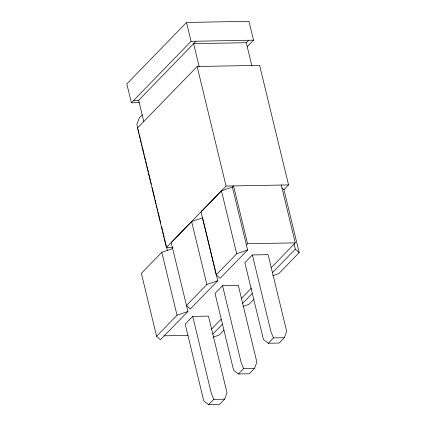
<?xml version="1.0" encoding="UTF-8"?>
<svg xmlns="http://www.w3.org/2000/svg" width="426" height="426" viewBox="0 0 426 426"><rect width="100%" height="100%" fill="white"/><g stroke="black" fill="none" stroke-linecap="round" stroke-linejoin="round"><path stroke-width="0.64" d="M224.619 399.178L227.037 392.889L208.463 316.119L192.722 316.406L185.203 324.149L203.777 400.919L208.628 404.7L219.454 404.498L224.619 399.178L213.799 399.375L208.628 404.7M254.45 368.447L256.867 362.159L238.294 285.388L222.553 285.681L215.034 293.423L233.608 370.194L238.459 373.975L249.285 373.772L254.45 368.447L243.629 368.65L238.459 373.975M284.28 337.722L286.698 331.433L268.124 254.663L252.384 254.956L244.865 262.698L263.438 339.469L268.289 343.244L279.115 343.047L284.28 337.722L273.46 337.925L268.289 343.244M247.064 46.849L253.539 40.177L248.97 21.3L186.487 22.456L126.826 83.911L131.394 102.788L139.334 102.645M131.394 102.788L191.056 41.333L253.539 40.177M133.743 100.371L138.663 100.28L195.976 41.242M142.284 114.903L139.27 118.007L136.858 124.296L137.79 128.167M272.683 275.75L278.737 273.662L299.174 252.613L283.95 189.682L288.551 184.911L259.626 65.348L197.147 66.504L137.486 127.96L166.406 247.522L173.057 247.399M199.246 66.898L193.628 43.665L246.271 42.691L248.619 40.268M166.406 247.522L226.068 186.066L288.551 184.911M172.711 248.528L161.805 252.293L141.373 273.343L156.592 336.268L160.453 339.762L187.935 311.454L171.204 242.618L191.636 221.568L202.542 217.803L217.766 280.729L190.284 309.036L186.428 305.543L206.86 284.493L217.766 280.729M232.372 187.073L221.467 190.837L201.035 211.887L216.259 274.818L220.114 278.311L247.597 249.998L232.372 187.073L233.544 185.864L247.554 243.757L246.377 244.966M156.592 336.268L177.03 315.219L187.935 311.454M216.259 274.818L236.691 253.768L247.597 249.998M211.536 329.128L221.153 319.223M241.366 298.402L251.441 288.024M271.197 267.672L295.271 242.873L281.267 184.98M212.755 334.165L222.372 324.255M242.586 303.434L252.203 293.525M272.416 272.709L295.319 249.119L294.1 244.082M224.071 329.969L219.076 335.113L213.016 337.206M253.901 299.244L248.906 304.388L242.852 306.48M247.554 243.757L295.271 242.873M164.026 335.826L187.887 335.39M282.023 187.935L283.95 189.682M295.319 249.119L299.174 252.613M273.46 337.925L270.957 331.726L252.384 254.956M243.629 368.65L241.127 362.451L222.553 285.681M213.799 399.375L211.296 393.177L192.722 316.406M246.271 42.691L251.888 65.923M186.487 22.456L191.056 41.333M197.147 66.504L226.068 186.066M221.467 190.837L236.691 253.768M191.636 221.568L206.86 284.493M138.663 100.28L143.818 121.575M138.104 129.456L139.041 133.327M139.355 134.621L140.287 138.493M140.601 139.781L141.224 142.364M141.538 143.653L142.007 145.591M142.321 146.879L144.19 154.622M144.505 155.916L145.442 159.787M145.756 161.076L146.688 164.947M147.002 166.241L148.408 172.045M148.722 173.339L150.591 181.082M150.905 182.371L151.374 184.309M152.157 187.536L154.808 198.505M155.123 199.794L156.054 203.665M156.369 204.954L156.992 207.537M157.306 208.831L157.774 210.763M158.089 212.052L160.74 223.022M161.523 226.249L162.455 230.12M162.769 231.414L164.175 237.218M164.489 238.512L165.421 242.383M165.735 243.672L167.455 250.77M161.805 252.293L177.03 315.219"/></g></svg>
